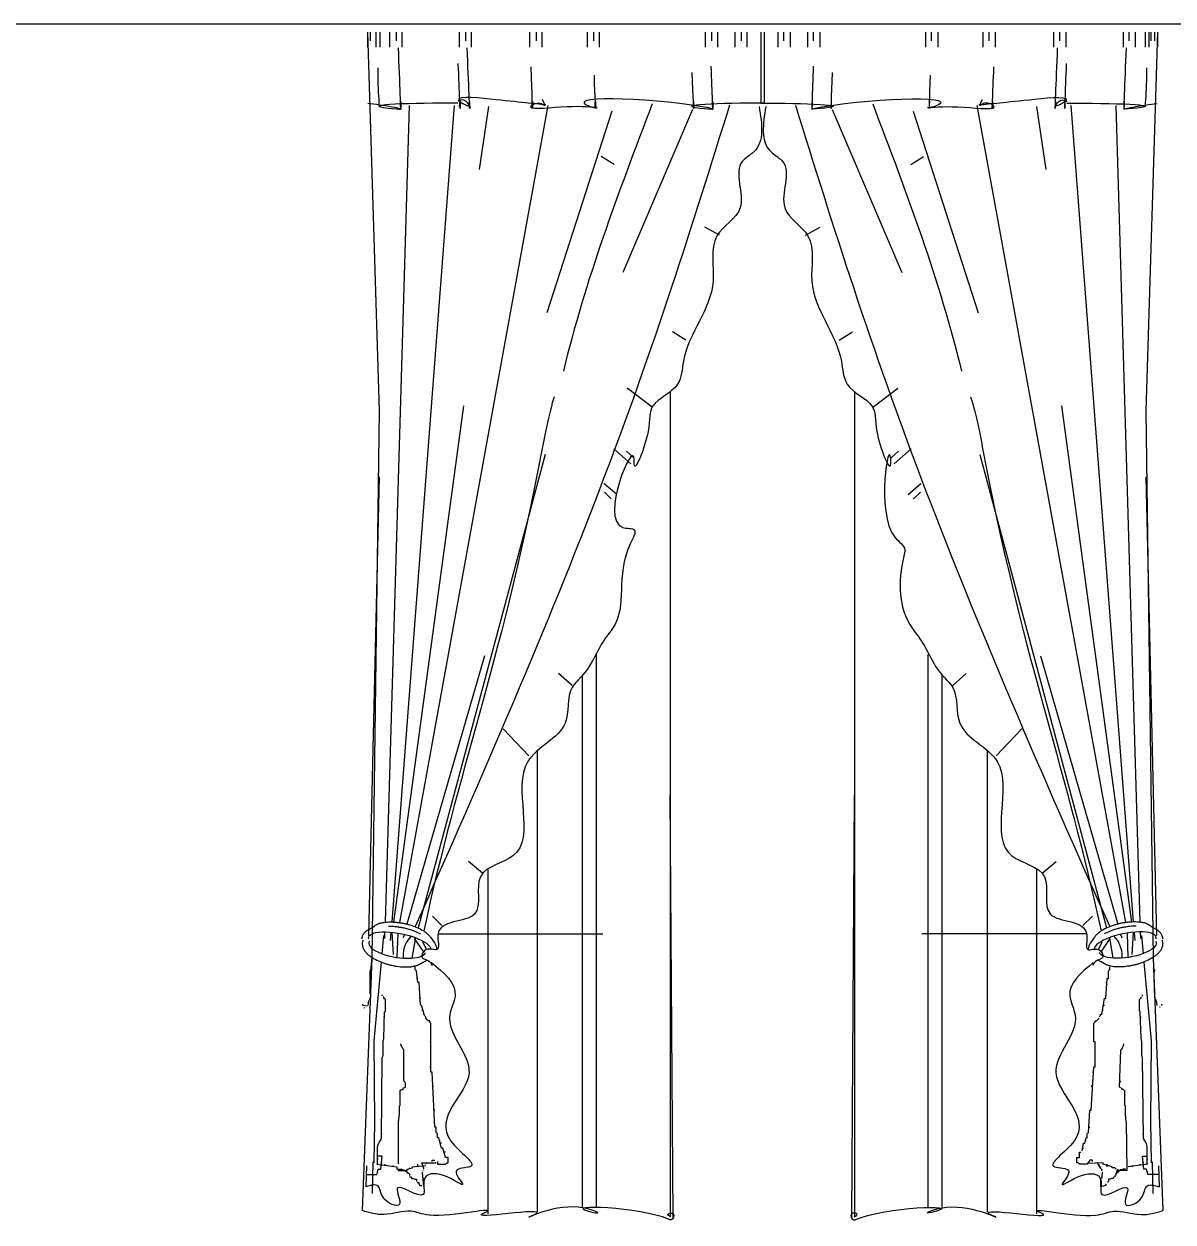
# Model space of a CAD drawing. Header units: inches. Extents: x 3.4 to 45.9, y 7.2 to 32.
# Drawn here: x 37.504 to 39.169, y 21.826 to 23.562 of the extents above; entities that cross this region are included whole.
import ezdxf

# ---------------------------------------------------------------- set-up
doc = ezdxf.new("R2010")
doc.units = ezdxf.units.IN
doc.header["$MEASUREMENT"] = 0
doc.layers.add('02', color=2, linetype='Continuous')
doc.layers.add('4', color=4, linetype='Continuous')

msp = doc.modelspace()

# ---------------------------------------------------------------- linework, layer by layer
at = {"layer": '02'}
for p, q in [((38.0016, 23.5503), (38.0016, 23.5284)), ((38.0056, 23.5503), (38.0056, 23.5379)), ((38.0139, 23.5503), (38.0139, 23.5284)), ((38.0194, 23.5503), (38.0194, 23.5284)), ((38.0337, 23.5503), (38.0337, 23.5284)), ((38.0431, 23.5503), (38.0431, 23.5379)), ((38.0514, 23.5503), (38.0514, 23.5284)), ((38.1343, 23.5503), (38.1343, 23.5284)), ((38.1437, 23.5503), (38.1437, 23.5379)), ((38.1521, 23.5503), (38.1521, 23.5284)), ((38.2367, 23.5503), (38.2367, 23.5284)), ((38.2462, 23.5503), (38.2462, 23.5379)), ((38.2545, 23.5503), (38.2545, 23.5284)), ((38.3199, 23.5503), (38.3199, 23.5284)), ((38.3294, 23.5503), (38.3294, 23.5379)), ((38.3377, 23.5503), (38.3377, 23.5284)), ((38.491, 23.5503), (38.491, 23.5284)), ((38.5005, 23.5503), (38.5005, 23.5379)), ((38.5088, 23.5503), (38.5088, 23.5284)), ((38.534, 23.5503), (38.534, 23.5284)), ((38.5435, 23.5503), (38.5435, 23.5379)), ((38.5518, 23.5503), (38.5518, 23.5284)), ((38.5719, 23.5503), (38.5719, 23.4473)), ((38.5765, 23.5503), (38.5765, 23.4473)), ((38.5966, 23.5503), (38.5966, 23.5284)), ((38.6049, 23.5503), (38.6049, 23.5379)), ((38.6144, 23.5503), (38.6144, 23.5284)), ((38.6396, 23.5503), (38.6396, 23.5284)), ((38.6479, 23.5503), (38.6479, 23.5379)), ((38.6574, 23.5503), (38.6574, 23.5284)), ((38.8106, 23.5503), (38.8106, 23.5284)), ((38.819, 23.5503), (38.819, 23.5379)), ((38.8284, 23.5503), (38.8284, 23.5284)), ((38.8938, 23.5503), (38.8938, 23.5284)), ((38.9022, 23.5503), (38.9022, 23.5379)), ((38.9116, 23.5503), (38.9116, 23.5284)), ((38.9963, 23.5503), (38.9963, 23.5284)), ((39.0046, 23.5503), (39.0046, 23.5379)), ((39.0141, 23.5503), (39.0141, 23.5284)), ((39.0969, 23.5503), (39.0969, 23.5284)), ((39.1052, 23.5503), (39.1052, 23.5379)), ((39.1147, 23.5503), (39.1147, 23.5284)), ((39.129, 23.5503), (39.129, 23.5284)), ((39.1344, 23.5503), (39.1344, 23.5284)), ((39.1373, 23.5503), (39.1373, 23.5379)), ((39.1427, 23.5503), (39.1427, 23.5379)), ((39.1468, 23.5503), (39.1468, 23.5284)), ((38.0619, 23.4439), (38.0272, 22.2603)), ((38.1272, 23.4438), (38.0368, 22.2607)), ((38.2633, 23.4438), (38.048, 22.2597)), ((38.1771, 23.4426), (38.1633, 23.3514)), ((38.885, 23.4438), (39.1003, 22.2597)), ((38.9713, 23.4426), (38.985, 23.3514)), ((39.0212, 23.4438), (39.1115, 22.2607)), ((39.0865, 23.4439), (39.1212, 22.2603)), ((38.3559, 23.4357), (38.2615, 23.1436)), ((38.4729, 23.4384), (38.3719, 23.2022)), ((38.6755, 23.4384), (38.7765, 23.2022)), ((38.7925, 23.4357), (38.8868, 23.1436)), ((38.3591, 23.3586), (38.3405, 23.3701)), ((38.7893, 23.3586), (38.8079, 23.3701)), ((38.5119, 23.256), (38.4907, 23.2675)), ((38.6365, 23.256), (38.6577, 23.2675)), ((38.463, 23.1037), (38.4436, 23.1161)), ((38.6853, 23.1037), (38.7048, 23.1161)), ((38.4143, 23.007), (38.3781, 23.0344)), ((38.4406, 23.0292), (38.4406, 21.8334)), ((38.7078, 23.0292), (38.7078, 21.8334)), ((38.734, 23.007), (38.7703, 23.0344)), ((38.1408, 23.0087), (38.0393, 22.2606)), ((39.0076, 23.0087), (39.109, 22.2606)), ((38.259, 22.9384), (38.0751, 22.252)), ((38.3834, 22.9245), (38.3586, 22.9465)), ((38.3878, 22.9333), (38.3772, 22.943)), ((38.7606, 22.9333), (38.7712, 22.943)), ((38.765, 22.9245), (38.7898, 22.9465)), ((38.8893, 22.9384), (39.0732, 22.252)), ((38.0184, 22.9059), (38.0031, 22.2409)), ((39.13, 22.9059), (39.1453, 22.2409)), ((38.363, 22.8802), (38.3444, 22.8961)), ((38.7853, 22.8802), (38.804, 22.8961)), ((38.355, 22.874), (38.3453, 22.8838)), ((38.7934, 22.874), (38.8031, 22.8838)), ((38.1712, 22.6465), (38.0588, 22.2576)), ((38.3338, 21.8468), (38.3338, 22.6484)), ((38.8146, 21.8468), (38.8146, 22.6484)), ((38.9771, 22.6465), (39.0896, 22.2576)), ((38.2982, 22.6033), (38.2787, 22.621)), ((38.3135, 21.8473), (38.3135, 22.6184)), ((38.8348, 21.8473), (38.8348, 22.6184)), ((38.8501, 22.6033), (38.8696, 22.621)), ((38.2353, 22.5015), (38.1981, 22.5405)), ((38.913, 22.5015), (38.9502, 22.5405)), ((38.2481, 21.8403), (38.2481, 22.5098)), ((38.9003, 21.8403), (38.9003, 22.5098)), ((38.4448, 21.8329), (38.4406, 22.4442)), ((38.7036, 21.8329), (38.7078, 22.4442)), ((38.1686, 22.3313), (38.1481, 22.3485)), ((38.9798, 22.3313), (39.0002, 22.3485)), ((38.1764, 21.8376), (38.1764, 22.3371)), ((38.9719, 21.8376), (38.9719, 22.3371)), ((38.1095, 22.2554), (38.0958, 22.269)), ((39.0389, 22.2554), (39.0525, 22.269)), ((38.0265, 22.2466), (38.0261, 22.2365)), ((38.0355, 22.2454), (38.0343, 22.2338)), ((38.037, 22.2453), (38.0387, 22.2134)), ((38.0455, 22.2446), (38.0444, 22.2092)), ((38.1041, 22.2436), (38.3429, 22.2436)), ((39.0443, 22.2436), (38.8055, 22.2436)), ((39.1029, 22.2446), (39.104, 22.2092)), ((39.1114, 22.2453), (39.1097, 22.2134)), ((39.1129, 22.2454), (39.114, 22.2338)), ((39.1219, 22.2466), (39.1222, 22.2365)), ((38.0248, 22.241), (38.0224, 22.2147)), ((38.0551, 22.2428), (38.0532, 22.2376)), ((38.0711, 22.2375), (38.0661, 22.2083)), ((38.0826, 22.2177), (38.0699, 22.2367)), ((38.0872, 22.2208), (38.0817, 22.2318)), ((39.0612, 22.2208), (39.0667, 22.2318)), ((39.0658, 22.2177), (39.0785, 22.2367)), ((39.0773, 22.2375), (39.0822, 22.2083)), ((39.0932, 22.2428), (39.0951, 22.2376)), ((39.1235, 22.241), (39.126, 22.2147)), ((38.0078, 22.2089), (38.0059, 22.1897)), ((39.1406, 22.2089), (39.1424, 22.1505)), ((38.0068, 22.1925), (38.0059, 22.1906)), ((38.0078, 22.1943), (38.0068, 22.1934)), ((38.0213, 22.2026), (38.0106, 22.0882)), ((38.0708, 22.1919), (38.0708, 22.1957)), ((38.0727, 22.19), (38.0708, 22.1919)), ((39.0757, 22.19), (39.0776, 22.1919)), ((39.0776, 22.1919), (39.0776, 22.1957)), ((39.1271, 22.2026), (39.1378, 22.0882)), ((39.1406, 22.1943), (39.1415, 22.1934)), ((39.1415, 22.1925), (39.1424, 22.1906)), ((38.0059, 22.1897), (38.005, 22.1897)), ((38.005, 22.1897), (38.005, 22.1569)), ((38.0746, 22.1729), (38.0727, 22.19)), ((38.0746, 22.1786), (38.0727, 22.1786)), ((39.0719, 22.15), (39.0738, 22.1786)), ((39.0738, 22.1786), (39.0757, 22.1786)), ((39.0757, 22.1786), (39.0757, 22.19)), ((39.1424, 22.1897), (39.1433, 22.1897)), ((38.005, 22.1569), (38.0059, 22.156)), ((38.0765, 22.1729), (38.0746, 22.1729)), ((38.0784, 22.1404), (38.0765, 22.1729)), ((39.0719, 22.1729), (39.0738, 22.1729)), ((39.1433, 22.1569), (39.1424, 22.156)), ((37.995, 22.1395), (37.995, 22.1414)), ((38.0014, 22.1386), (37.995, 22.1395)), ((38.0032, 22.1468), (38.0023, 22.1395)), ((38.0032, 22.1432), (38.0023, 22.1432)), ((38.005, 22.1487), (38.0042, 22.1487)), ((38.0059, 22.1505), (38.005, 22.1496)), ((38.0059, 22.156), (38.0059, 22.1505)), ((38.023, 22.1538), (38.023, 22.155)), ((38.0253, 22.1516), (38.0242, 22.1516)), ((38.0253, 22.1505), (38.0253, 22.1516)), ((38.0264, 22.1493), (38.0253, 22.1505)), ((38.0276, 22.1482), (38.0264, 22.1493)), ((38.0276, 22.1313), (38.0276, 22.1482)), ((38.0784, 22.15), (38.0765, 22.15)), ((38.0803, 22.1386), (38.0784, 22.1404)), ((39.0661, 22.1271), (39.07, 22.15)), ((39.0681, 22.1386), (39.07, 22.1404)), ((39.07, 22.15), (39.0719, 22.15)), ((39.1208, 22.1482), (39.1219, 22.1493)), ((39.1208, 22.1313), (39.1208, 22.1482)), ((39.1219, 22.1493), (39.123, 22.1505)), ((39.123, 22.1505), (39.123, 22.1516)), ((39.1242, 22.1538), (39.1253, 22.1538)), ((39.1253, 22.1538), (39.1253, 22.155)), ((39.1424, 22.1505), (39.1433, 22.1496)), ((39.1442, 22.1487), (39.1442, 22.1468)), ((39.1442, 22.1468), (39.1452, 22.1468)), ((39.1452, 22.1468), (39.1461, 22.1395)), ((39.1452, 22.1432), (39.1461, 22.1432)), ((39.1534, 22.1395), (39.1534, 22.1414)), ((37.9968, 22.1368), (37.9968, 22.1359)), ((38.0253, 22.092), (38.0264, 22.1302)), ((38.0253, 22.1224), (38.0264, 22.1235)), ((38.0264, 22.1302), (38.0276, 22.1313)), ((38.0842, 22.1252), (38.0803, 22.1386)), ((38.0822, 22.1328), (38.0803, 22.1328)), ((38.0842, 22.1271), (38.0822, 22.1271)), ((38.086, 22.1233), (38.0842, 22.1252)), ((38.086, 22.1214), (38.086, 22.1233)), ((39.0624, 22.1233), (39.0642, 22.1252)), ((39.0642, 22.1252), (39.0642, 22.1271)), ((39.0642, 22.1271), (39.0661, 22.1271)), ((39.0661, 22.1328), (39.0681, 22.1328)), ((39.1219, 22.1302), (39.1208, 22.1313)), ((39.123, 22.092), (39.1219, 22.1302)), ((39.123, 22.1224), (39.1219, 22.1235)), ((39.1497, 22.1377), (39.1506, 22.1377)), ((38.0879, 22.1195), (38.086, 22.1214)), ((38.0898, 22.1176), (38.0879, 22.1195)), ((38.0918, 22.1176), (38.0898, 22.1176)), ((38.0918, 22.1157), (38.0918, 22.1176)), ((38.0937, 22.1138), (38.0918, 22.1157)), ((38.0937, 22.0432), (38.0937, 22.1138)), ((39.0547, 22.1138), (39.0566, 22.1157)), ((39.0547, 22.0871), (39.0547, 22.1138)), ((39.0566, 22.1157), (39.0566, 22.1176)), ((39.0566, 22.1176), (39.0585, 22.1176)), ((39.0585, 22.1176), (39.0604, 22.1195)), ((39.0604, 22.1195), (39.0624, 22.1214)), ((38.0106, 22.0882), (38.0118, 21.971)), ((38.0242, 22.0876), (38.0253, 22.092)), ((38.0242, 22.0674), (38.0242, 22.0876)), ((38.0918, 22.0871), (38.0937, 22.0871)), ((39.0566, 22.0871), (39.0547, 22.0871)), ((39.0566, 22.0509), (39.0566, 22.0871)), ((39.1242, 22.0876), (39.123, 22.092)), ((39.1242, 22.0674), (39.1242, 22.0876)), ((39.1378, 22.0882), (39.1366, 21.971)), ((38.05, 22.0831), (38.05, 22.0842)), ((38.0511, 22.0808), (38.05, 22.0831)), ((38.0523, 22.0786), (38.0511, 22.0808)), ((38.0534, 22.0764), (38.0523, 22.0786)), ((38.0545, 22.0752), (38.0534, 22.0764)), ((38.0545, 22.0303), (38.0545, 22.0752)), ((39.0916, 22.0213), (39.0938, 22.0752)), ((39.0938, 22.0752), (39.095, 22.0764)), ((39.095, 22.0764), (39.0961, 22.0786)), ((39.0961, 22.0786), (39.0972, 22.0808)), ((39.0972, 22.0808), (39.0983, 22.0831)), ((39.0983, 22.0831), (39.0983, 22.0842)), ((38.0219, 21.9473), (38.023, 22.064)), ((38.023, 22.064), (38.0242, 22.0674)), ((39.1253, 22.064), (39.1242, 22.0674)), ((39.1264, 21.9473), (39.1253, 22.064)), ((38.0937, 22.0509), (38.0918, 22.0509)), ((38.0955, 22.0432), (38.0937, 22.0432)), ((38.0994, 21.9631), (38.0955, 22.0432)), ((39.0509, 21.988), (39.0547, 22.0509)), ((39.0528, 22.0432), (39.0547, 22.0432)), ((39.0547, 22.0509), (39.0566, 22.0509)), ((38.05, 22.0168), (38.0511, 22.018)), ((38.0511, 22.018), (38.0534, 22.018)), ((38.0534, 22.018), (38.0534, 22.0202)), ((38.0557, 22.0292), (38.0545, 22.0303)), ((38.0545, 22.0202), (38.0568, 22.0213)), ((38.0568, 22.027), (38.0557, 22.0292)), ((38.0568, 22.0213), (38.0568, 22.027)), ((38.0975, 22.0223), (38.0955, 22.0242)), ((39.0509, 22.0223), (39.0528, 22.0242)), ((39.0916, 22.027), (39.0927, 22.0292)), ((39.0938, 22.0202), (39.0916, 22.0213)), ((39.0927, 22.0292), (39.0938, 22.0303)), ((39.095, 22.018), (39.095, 22.0202)), ((39.0972, 22.018), (39.095, 22.018)), ((39.0983, 22.0168), (39.0972, 22.018)), ((38.0489, 21.9955), (38.0489, 22.0168)), ((38.0489, 22.0168), (38.05, 22.0168)), ((39.0995, 21.9955), (39.0995, 22.0168)), ((38.0478, 21.9933), (38.0489, 21.9955)), ((38.0478, 21.9821), (38.0478, 21.9933)), ((38.0994, 21.988), (38.0975, 21.988)), ((39.0471, 21.9555), (39.049, 21.988)), ((39.049, 21.988), (39.0509, 21.988)), ((39.1006, 21.9933), (39.0995, 21.9955)), ((39.1006, 21.9821), (39.1006, 21.9933)), ((38.0118, 21.971), (38.0106, 21.9117)), ((38.0466, 21.9708), (38.0478, 21.9821)), ((38.0466, 21.9102), (38.0466, 21.9708)), ((39.1017, 21.9708), (39.1006, 21.9821)), ((39.1017, 21.9708), (39.1024, 21.9003)), ((39.1366, 21.971), (39.1378, 21.9117)), ((38.0219, 21.9528), (38.023, 21.954)), ((38.1013, 21.9631), (38.0994, 21.9631)), ((38.1013, 21.9555), (38.1013, 21.9631)), ((38.1032, 21.9537), (38.1013, 21.9555)), ((38.1032, 21.9479), (38.1032, 21.9537)), ((39.0451, 21.9537), (39.0471, 21.9555)), ((39.0451, 21.9479), (39.0451, 21.9537)), ((39.0471, 21.9631), (39.049, 21.9631)), ((39.1264, 21.9528), (39.1253, 21.954)), ((38.0163, 21.9349), (38.0175, 21.9394)), ((38.0163, 21.9102), (38.0163, 21.9349)), ((38.0175, 21.9394), (38.0186, 21.9406)), ((38.0186, 21.9406), (38.0197, 21.9439)), ((38.0197, 21.9439), (38.0208, 21.9439)), ((38.0208, 21.945), (38.0219, 21.9473)), ((38.0208, 21.9439), (38.0208, 21.945)), ((38.1051, 21.9479), (38.1032, 21.9479)), ((38.1089, 21.9327), (38.1051, 21.9479)), ((38.107, 21.9441), (38.1051, 21.9441)), ((38.1089, 21.9403), (38.107, 21.9403)), ((38.1108, 21.9327), (38.1089, 21.9327)), ((38.1147, 21.9193), (38.1108, 21.9327)), ((39.0375, 21.9288), (39.0394, 21.9403)), ((39.0375, 21.9327), (39.0394, 21.9327)), ((39.0394, 21.9403), (39.0414, 21.9403)), ((39.0414, 21.9403), (39.0433, 21.9479)), ((39.0414, 21.9441), (39.0433, 21.9441)), ((39.0433, 21.9479), (39.0451, 21.9479)), ((39.1276, 21.945), (39.1264, 21.9473)), ((39.1276, 21.9439), (39.1276, 21.945)), ((39.1287, 21.9439), (39.1276, 21.9439)), ((39.1298, 21.9406), (39.1287, 21.9439)), ((39.1309, 21.9394), (39.1298, 21.9406)), ((39.1321, 21.9349), (39.1309, 21.9394)), ((39.1321, 21.9102), (39.1321, 21.9349)), ((38.0173, 21.9174), (38.0154, 21.9174)), ((38.0231, 21.9212), (38.0173, 21.9212)), ((38.0212, 21.9022), (38.0231, 21.9212)), ((38.0955, 21.9136), (38.0955, 21.9155)), ((38.0955, 21.9155), (38.0994, 21.9155)), ((38.1032, 21.9136), (38.1032, 21.9098)), ((38.1147, 21.927), (38.1128, 21.927)), ((38.1185, 21.9193), (38.1147, 21.9193)), ((38.1185, 21.9117), (38.1185, 21.9193)), ((39.0299, 21.9117), (39.0299, 21.9193)), ((39.0299, 21.9193), (39.0337, 21.9193)), ((39.0337, 21.9193), (39.0337, 21.927)), ((39.0337, 21.927), (39.0356, 21.927)), ((39.049, 21.9155), (39.0451, 21.9098)), ((39.0528, 21.9155), (39.049, 21.9155)), ((39.0528, 21.9136), (39.0528, 21.9155)), ((39.1272, 21.9022), (39.1253, 21.9212)), ((39.1253, 21.9212), (39.131, 21.9212)), ((39.131, 21.9174), (39.133, 21.9174)), ((38.0001, 21.907), (37.9992, 21.8767)), ((38.0093, 21.9128), (38.0083, 21.8672)), ((38.0154, 21.9098), (38.0441, 21.906)), ((38.0154, 21.8945), (38.0173, 21.9022)), ((38.0154, 21.8984), (38.0173, 21.8984)), ((38.0173, 21.9022), (38.0212, 21.9022)), ((38.0212, 21.9117), (38.0231, 21.9117)), ((38.0269, 21.9098), (38.0269, 21.9079)), ((38.0383, 21.9079), (38.0383, 21.906)), ((38.0441, 21.906), (38.0441, 21.9022)), ((38.0441, 21.9022), (38.0511, 21.9023)), ((38.0459, 21.9022), (38.0459, 21.9003)), ((38.0459, 21.9003), (38.0593, 21.9003)), ((38.0511, 21.9023), (38.0534, 21.9013)), ((38.0545, 21.9013), (38.0568, 21.9001)), ((38.0568, 21.9001), (38.059, 21.8979)), ((38.059, 21.8979), (38.0602, 21.8967)), ((38.0593, 21.9022), (38.0669, 21.9041)), ((38.0593, 21.9003), (38.0593, 21.9022)), ((38.0602, 21.8967), (38.0612, 21.8967)), ((38.0612, 21.9022), (38.0632, 21.9041)), ((38.0612, 21.8967), (38.0624, 21.8956)), ((38.0669, 21.906), (38.0852, 21.9078)), ((38.0669, 21.9041), (38.0669, 21.906)), ((38.0746, 21.906), (38.0746, 21.9098)), ((38.0803, 21.9117), (38.1008, 21.9117)), ((38.0834, 21.9033), (38.0803, 21.9117)), ((38.0813, 21.8977), (38.0818, 21.8983)), ((38.0834, 21.8766), (38.0813, 21.8977)), ((38.0818, 21.9), (38.0824, 21.9006)), ((38.0824, 21.9022), (38.0829, 21.9028)), ((38.0829, 21.9028), (38.0834, 21.9033)), ((38.0852, 21.9084), (38.0857, 21.9089)), ((38.0879, 21.91), (38.0879, 21.9106)), ((38.1008, 21.9117), (38.1014, 21.9111)), ((38.1032, 21.9098), (38.1147, 21.9098)), ((38.1147, 21.9098), (38.1165, 21.9117)), ((38.1165, 21.9117), (38.1185, 21.9117)), ((39.0318, 21.9117), (39.0299, 21.9117)), ((39.0337, 21.9098), (39.0318, 21.9117)), ((39.0451, 21.9098), (39.0337, 21.9098)), ((39.0681, 21.9117), (39.0448, 21.9106)), ((39.0448, 21.9106), (39.0448, 21.91)), ((39.0476, 21.9117), (39.047, 21.9111)), ((39.0599, 21.9106), (39.0599, 21.9111)), ((39.0649, 21.9033), (39.0604, 21.9106)), ((39.0632, 21.9084), (39.0627, 21.9089)), ((39.0649, 21.9055), (39.0643, 21.9055)), ((39.0654, 21.9028), (39.0649, 21.9033)), ((39.066, 21.9006), (39.066, 21.9022)), ((39.0666, 21.9), (39.066, 21.9006)), ((39.066, 21.8894), (39.0671, 21.8977)), ((39.0671, 21.8977), (39.0666, 21.8983)), ((39.0681, 21.9098), (39.0681, 21.9117)), ((39.0814, 21.906), (39.0681, 21.9098)), ((39.0738, 21.906), (39.0738, 21.9098)), ((39.0814, 21.9041), (39.0814, 21.906)), ((39.0852, 21.9041), (39.0814, 21.9041)), ((39.0871, 21.9022), (39.0852, 21.9041)), ((39.089, 21.9022), (39.086, 21.8934)), ((39.0871, 21.8967), (39.086, 21.8956)), ((39.0894, 21.8979), (39.0882, 21.8967)), ((39.1024, 21.9003), (39.089, 21.9003)), ((39.0916, 21.9001), (39.0894, 21.8979)), ((39.0938, 21.9013), (39.0916, 21.9001)), ((39.095, 21.9013), (39.0938, 21.9013)), ((39.0972, 21.9023), (39.095, 21.9013)), ((39.1006, 21.9023), (39.0972, 21.9023)), ((39.133, 21.9098), (39.1043, 21.906)), ((39.11, 21.9079), (39.11, 21.906)), ((39.1215, 21.9098), (39.1215, 21.9079)), ((39.1272, 21.9117), (39.1253, 21.9117)), ((39.131, 21.9022), (39.1272, 21.9022)), ((39.133, 21.8945), (39.131, 21.9022)), ((39.133, 21.8984), (39.131, 21.8984)), ((39.139, 21.9128), (39.1401, 21.8672)), ((39.1483, 21.907), (39.1492, 21.8767)), ((38.0002, 21.8945), (38.0154, 21.8945)), ((38.0624, 21.8956), (38.0624, 21.8934)), ((38.0624, 21.8911), (38.0646, 21.8911)), ((38.0646, 21.8911), (38.0658, 21.8889)), ((38.0658, 21.8889), (38.068, 21.8889)), ((38.068, 21.8889), (38.0703, 21.8878)), ((38.0703, 21.8878), (38.0725, 21.8878)), ((38.0725, 21.8878), (38.0725, 21.8844)), ((38.0736, 21.8833), (38.0759, 21.8833)), ((38.0759, 21.8833), (38.0759, 21.881)), ((38.0759, 21.881), (38.077, 21.8799)), ((38.077, 21.8799), (38.077, 21.8788)), ((38.077, 21.8788), (38.0804, 21.8788)), ((38.0824, 21.8905), (38.0813, 21.8905)), ((38.0834, 21.8883), (38.0829, 21.8883)), ((39.0649, 21.8766), (39.0649, 21.8883)), ((39.0649, 21.8883), (39.0654, 21.8883)), ((39.0714, 21.8788), (39.0649, 21.8766)), ((39.066, 21.8905), (39.0671, 21.8905)), ((39.068, 21.8788), (39.068, 21.8776)), ((39.0725, 21.881), (39.0714, 21.8799)), ((39.0714, 21.8799), (39.0714, 21.8788)), ((39.0748, 21.8844), (39.0748, 21.8833)), ((39.0759, 21.8844), (39.0748, 21.8844)), ((39.0781, 21.8878), (39.0759, 21.8878)), ((39.0759, 21.8878), (39.0759, 21.8844)), ((39.0803, 21.8889), (39.0781, 21.8878)), ((39.0826, 21.8889), (39.0803, 21.8889)), ((39.0837, 21.8911), (39.0826, 21.8889)), ((39.086, 21.8934), (39.0849, 21.8934)), ((39.0849, 21.8934), (39.0849, 21.8911)), ((39.1482, 21.8945), (39.133, 21.8945))]:
    msp.add_line(p, q, dxfattribs=at)
for points in [[(38.0016, 23.5503), (38.0184, 23.0017), (38.0078, 22.2089), (37.9937, 21.8423)], [(39.1468, 23.5503), (39.13, 23.0017), (39.1406, 22.2089), (39.1546, 21.8423)]]:
    msp.add_lwpolyline(points, dxfattribs=at)
at = {"layer": '02', "extrusion": (0, 0, -1)}
for centre, major_axis, ratio, start_param, end_param in [((38.0483, 22.2295), (-0.0449, 0.0092), 0.315027, -0.18035, 3.091746), ((39.1037, 22.2238), (0.0412, 0.0067), 0.346346, -0.183076, 3.08902)]:
    msp.add_ellipse(centre, major_axis=major_axis, ratio=ratio, start_param=start_param, end_param=end_param, dxfattribs=at)
at = {"layer": '02'}
for centre, major_axis, ratio, start_param, end_param in [((39.1001, 22.2295), (0.0449, 0.0092), 0.315027, -0.18035, 3.091746), ((38.0447, 22.2238), (-0.0412, 0.0067), 0.346346, -0.183076, 3.08902)]:
    msp.add_ellipse(centre, major_axis=major_axis, ratio=ratio, start_param=start_param, end_param=end_param, dxfattribs=at)
for points, knots in [([(38.0494, 23.4424), (38.0496, 23.457), (38.0509, 23.4122), (38.0486, 23.4772), (38.0465, 23.5275)], [0, 0, 0, 0, 17.169849, 76.192512, 76.192512, 76.192512, 76.192512]), ([(38.1491, 23.4424), (38.1494, 23.457), (38.1506, 23.4122), (38.1483, 23.4772), (38.1462, 23.5275)], [0, 0, 0, 0, 17.169849, 76.192512, 76.192512, 76.192512, 76.192512]), ([(38.9993, 23.4424), (38.999, 23.457), (38.9978, 23.4122), (39.0001, 23.4772), (39.0021, 23.5275)], [0, 0, 0, 0, 17.169849, 76.192512, 76.192512, 76.192512, 76.192512]), ([(39.099, 23.4424), (39.0987, 23.457), (39.0975, 23.4122), (39.0998, 23.4772), (39.1018, 23.5275)], [0, 0, 0, 0, 17.169849, 76.192512, 76.192512, 76.192512, 76.192512]), ([(38.019, 23.4422), (38.0181, 23.4564), (38.017, 23.4753), (38.0169, 23.4942), (38.017, 23.4988)], [0, 0, 0, 0, 66.724923, 88.579438, 88.579438, 88.579438, 88.579438]), ([(38.1352, 23.4424), (38.1355, 23.457), (38.1365, 23.4174), (38.1349, 23.4634), (38.1333, 23.5048)], [0, 0, 0, 0, 17.169849, 67.224618, 67.224618, 67.224618, 67.224618]), ([(38.2404, 23.4424), (38.2407, 23.457), (38.2417, 23.4186), (38.2402, 23.4608), (38.2387, 23.5)], [0, 0, 0, 0, 17.169849, 65.301203, 65.301203, 65.301203, 65.301203]), ([(38.5017, 23.4424), (38.502, 23.457), (38.503, 23.4183), (38.5015, 23.4614), (38.4999, 23.5012)], [0, 0, 0, 0, 17.169849, 65.760523, 65.760523, 65.760523, 65.760523]), ([(38.6466, 23.4424), (38.6464, 23.457), (38.6453, 23.4183), (38.6469, 23.4614), (38.6484, 23.5012)], [0, 0, 0, 0, 17.169849, 65.760523, 65.760523, 65.760523, 65.760523]), ([(38.908, 23.4424), (38.9077, 23.457), (38.9066, 23.4186), (38.9082, 23.4608), (38.9097, 23.5)], [0, 0, 0, 0, 17.169849, 65.301203, 65.301203, 65.301203, 65.301203]), ([(39.0132, 23.4424), (39.0129, 23.457), (39.0118, 23.4174), (39.0135, 23.4634), (39.0151, 23.5048)], [0, 0, 0, 0, 17.169849, 67.224618, 67.224618, 67.224618, 67.224618]), ([(39.1294, 23.4422), (39.1302, 23.4564), (39.1314, 23.4753), (39.1314, 23.4942), (39.1314, 23.4988)], [0, 0, 0, 0, 66.724923, 88.579438, 88.579438, 88.579438, 88.579438]), ([(38.3317, 23.4424), (38.332, 23.457), (38.333, 23.4215), (38.3318, 23.4548), (38.3305, 23.4881)], [0, 0, 0, 0, 17.169849, 60.305738, 60.305738, 60.305738, 60.305738]), ([(38.4739, 23.4424), (38.4742, 23.457), (38.4752, 23.4206), (38.4739, 23.4566), (38.4725, 23.4917)], [0, 0, 0, 0, 17.169849, 61.846647, 61.846647, 61.846647, 61.846647]), ([(38.6744, 23.4424), (38.6741, 23.457), (38.6732, 23.4206), (38.6745, 23.4566), (38.6758, 23.4917)], [0, 0, 0, 0, 17.169849, 61.846647, 61.846647, 61.846647, 61.846647]), ([(38.8166, 23.4424), (38.8164, 23.457), (38.8154, 23.4215), (38.8166, 23.4548), (38.8179, 23.4881)], [0, 0, 0, 0, 17.169849, 60.305738, 60.305738, 60.305738, 60.305738]), ([(38.5765, 23.4475), (38.5142, 23.4474), (38.4293, 23.4446), (38.5118, 23.4376), (38.4177, 23.4556), (38.2734, 23.4589), (38.3304, 23.4407), (38.3333, 23.4408), (38.3344, 23.4409)], [2508.624762, 2508.624762, 2508.624762, 2508.624762, 4556.979908, 4924.252354, 5233.948738, 8380.048738, 8484.242068, 8547.442068, 8547.442068, 8547.442068, 8547.442068]), ([(38.5719, 23.4475), (38.6342, 23.4474), (38.7191, 23.4446), (38.6366, 23.4376), (38.7307, 23.4556), (38.875, 23.4589), (38.8179, 23.4407), (38.8151, 23.4408), (38.814, 23.4409)], [2508.624762, 2508.624762, 2508.624762, 2508.624762, 4556.979908, 4924.252354, 5233.948738, 8380.048738, 8484.242068, 8547.442068, 8547.442068, 8547.442068, 8547.442068]), ([(38.1327, 23.4475), (38.0688, 23.4476), (37.9741, 23.4449), (38.0594, 23.4376), (38.033, 23.4427), (38.0132, 23.4455), (38.0019, 23.4468)], [2413.847338, 2413.847338, 2413.847338, 2413.847338, 4556.979908, 4924.252354, 5233.948738, 5631.865266, 5631.865266, 5631.865266, 5631.865266]), ([(38.5265, 23.4445), (38.4722, 23.2705), (38.3678, 22.9355), (38.1682, 22.4713), (38.0706, 22.254)], [0, 0, 0, 0, 848.391873, 1633.185945, 1633.185945, 1633.185945, 1633.185945]), ([(38.6219, 23.4445), (38.6761, 23.2705), (38.7806, 22.9355), (38.9802, 22.4713), (39.0778, 22.254)], [0, 0, 0, 0, 848.391873, 1633.185945, 1633.185945, 1633.185945, 1633.185945]), ([(39.0156, 23.4475), (39.0796, 23.4476), (39.1743, 23.4449), (39.089, 23.4376), (39.1154, 23.4427), (39.1351, 23.4455), (39.1465, 23.4468)], [2413.847338, 2413.847338, 2413.847338, 2413.847338, 4556.979908, 4924.252354, 5233.948738, 5631.865266, 5631.865266, 5631.865266, 5631.865266]), ([(38.2723, 23.0217), (38.265, 23.001), (38.2017, 22.653), (38.1329, 22.4798), (38.0833, 22.2476)], [745.741126, 745.741126, 745.741126, 745.741126, 848.391873, 1598.664483, 1598.664483, 1598.664483, 1598.664483]), ([(38.876, 23.0217), (38.8834, 23.001), (38.9467, 22.653), (39.0155, 22.4798), (39.0651, 22.2476)], [745.741126, 745.741126, 745.741126, 745.741126, 848.391873, 1598.664483, 1598.664483, 1598.664483, 1598.664483]), ([(37.9937, 22.2363), (37.9937, 22.2363), (37.9937, 22.2363), (37.9937, 22.2364), (37.9937, 22.2364), (37.9937, 22.2364), (37.9937, 22.2364), (37.9937, 22.2365), (37.9937, 22.2365), (37.9937, 22.2366), (37.9937, 22.2366), (37.9937, 22.2366), (37.9937, 22.2366), (37.9937, 22.2366), (37.9937, 22.2367), (37.9937, 22.2367), (37.9937, 22.2367), (37.9937, 22.2367), (37.9937, 22.2368), (37.9937, 22.2368), (37.9937, 22.2369), (37.9938, 22.237), (37.9938, 22.2371), (37.9938, 22.2371), (37.9938, 22.2372), (37.9938, 22.2372), (37.9938, 22.2372), (37.9938, 22.2373), (37.9938, 22.2373), (37.9938, 22.2374), (37.9938, 22.2374), (37.9938, 22.2375), (37.9938, 22.2375), (37.9938, 22.2376), (37.9939, 22.2377), (37.9939, 22.2378), (37.9939, 22.2378), (37.9939, 22.2378), (37.9939, 22.2378), (37.9939, 22.2379), (37.9939, 22.2379), (37.9939, 22.2379), (37.9939, 22.2379), (37.9939, 22.2379), (37.9939, 22.238), (37.9939, 22.238), (37.9939, 22.238), (37.9939, 22.2381), (37.9939, 22.2381), (37.9939, 22.2381), (37.9939, 22.2382), (37.9939, 22.2382), (37.9941, 22.2389), (37.9943, 22.2396), (37.9948, 22.2411), (37.9951, 22.2418), (37.9962, 22.2438), (37.9972, 22.245), (37.9992, 22.2471), (38.0004, 22.2481), (38.0022, 22.2492), (38.0028, 22.2496), (38.0041, 22.2503), (38.0047, 22.2506), (38.0061, 22.2512), (38.0068, 22.2514), (38.0172, 22.2583), (38.018, 22.2585), (38.0201, 22.2592), (38.0217, 22.2595), (38.0264, 22.2603), (38.0298, 22.2606), (38.0367, 22.2607), (38.0402, 22.2606), (38.0453, 22.2601), (38.0471, 22.2599), (38.0504, 22.2594), (38.052, 22.2591), (38.0553, 22.2584), (38.0569, 22.2581), (38.0602, 22.2573), (38.0619, 22.2568), (38.0668, 22.2554), (38.0701, 22.2542), (38.0765, 22.2515), (38.0795, 22.2499), (38.0836, 22.2474), (38.0849, 22.2465), (38.0867, 22.2451), (38.0873, 22.2447), (38.0884, 22.2437), (38.0889, 22.2432), (38.09, 22.2421), (38.0904, 22.2416), (38.0914, 22.2405), (38.0918, 22.2399), (38.0993, 22.2298), (38.1, 22.2285), (38.1011, 22.2258), (38.1015, 22.2243), (38.1018, 22.2221), (38.1018, 22.2214), (38.1018, 22.2207)], [3.114837, 3.114837, 3.114837, 3.114837, 3.148133, 3.148133, 3.181428, 3.181428, 3.248019, 3.248019, 3.314609, 3.314609, 3.347905, 3.347905, 3.3812, 3.3812, 3.414495, 3.414495, 3.447791, 3.447791, 3.514381, 3.514381, 3.647562, 3.647562, 3.780744, 3.780744, 3.847334, 3.847334, 3.913925, 3.913925, 3.980516, 3.980516, 4.047106, 4.047106, 4.180287, 4.180287, 4.313469, 4.313469, 4.380059, 4.380059, 4.413355, 4.413355, 4.44665, 4.44665, 4.479945, 4.479945, 4.513241, 4.513241, 4.579831, 4.579831, 4.646422, 4.646422, 4.676619, 4.676619, 4.676619, 4.709915, 4.709915, 4.74321, 4.74321, 4.8098, 4.8098, 4.876391, 4.876391, 4.909686, 4.909686, 4.942982, 4.942982, 4.976277, 4.976277, 5.009572, 5.009572, 5.076163, 5.076163, 5.209344, 5.209344, 5.342525, 5.342525, 5.409116, 5.409116, 5.475707, 5.475707, 5.542297, 5.542297, 5.608888, 5.608888, 5.742069, 5.742069, 5.87525, 5.87525, 5.941841, 5.941841, 5.975136, 5.975136, 6.008432, 6.008432, 6.041727, 6.041727, 6.075022, 6.075022, 6.141613, 6.141613, 6.208204, 6.208204, 6.238401, 6.238401, 6.238401, 6.238401]), ([(39.1547, 22.2363), (39.1547, 22.2363), (39.1547, 22.2363), (39.1547, 22.2364), (39.1547, 22.2364), (39.1547, 22.2364), (39.1547, 22.2364), (39.1547, 22.2365), (39.1547, 22.2365), (39.1547, 22.2366), (39.1547, 22.2366), (39.1547, 22.2366), (39.1547, 22.2366), (39.1546, 22.2366), (39.1546, 22.2367), (39.1546, 22.2367), (39.1546, 22.2367), (39.1546, 22.2367), (39.1546, 22.2368), (39.1546, 22.2368), (39.1546, 22.2369), (39.1546, 22.237), (39.1546, 22.2371), (39.1546, 22.2371), (39.1546, 22.2372), (39.1546, 22.2372), (39.1546, 22.2372), (39.1546, 22.2373), (39.1546, 22.2373), (39.1546, 22.2374), (39.1546, 22.2374), (39.1546, 22.2375), (39.1545, 22.2375), (39.1545, 22.2376), (39.1545, 22.2377), (39.1545, 22.2378), (39.1545, 22.2378), (39.1545, 22.2378), (39.1545, 22.2378), (39.1545, 22.2379), (39.1545, 22.2379), (39.1545, 22.2379), (39.1545, 22.2379), (39.1545, 22.2379), (39.1545, 22.238), (39.1545, 22.238), (39.1545, 22.238), (39.1545, 22.2381), (39.1544, 22.2381), (39.1544, 22.2381), (39.1544, 22.2382), (39.1544, 22.2382), (39.1543, 22.2389), (39.1541, 22.2396), (39.1536, 22.2411), (39.1532, 22.2418), (39.1521, 22.2438), (39.1512, 22.245), (39.1491, 22.2471), (39.148, 22.2481), (39.1462, 22.2492), (39.1455, 22.2496), (39.1443, 22.2503), (39.1436, 22.2506), (39.1422, 22.2512), (39.1416, 22.2514), (39.1311, 22.2583), (39.1304, 22.2585), (39.1282, 22.2592), (39.1267, 22.2595), (39.122, 22.2603), (39.1186, 22.2606), (39.1117, 22.2607), (39.1081, 22.2606), (39.103, 22.2601), (39.1013, 22.2599), (39.098, 22.2594), (39.0964, 22.2591), (39.093, 22.2584), (39.0915, 22.2581), (39.0882, 22.2573), (39.0865, 22.2568), (39.0816, 22.2554), (39.0782, 22.2542), (39.0719, 22.2515), (39.0688, 22.2499), (39.0648, 22.2474), (39.0635, 22.2465), (39.0617, 22.2451), (39.0611, 22.2447), (39.06, 22.2437), (39.0595, 22.2432), (39.0584, 22.2421), (39.0579, 22.2416), (39.057, 22.2405), (39.0566, 22.2399), (39.0491, 22.2298), (39.0484, 22.2285), (39.0473, 22.2258), (39.0469, 22.2243), (39.0466, 22.2221), (39.0466, 22.2214), (39.0466, 22.2207)], [3.114837, 3.114837, 3.114837, 3.114837, 3.148133, 3.148133, 3.181428, 3.181428, 3.248019, 3.248019, 3.314609, 3.314609, 3.347905, 3.347905, 3.3812, 3.3812, 3.414495, 3.414495, 3.447791, 3.447791, 3.514381, 3.514381, 3.647562, 3.647562, 3.780744, 3.780744, 3.847334, 3.847334, 3.913925, 3.913925, 3.980516, 3.980516, 4.047106, 4.047106, 4.180287, 4.180287, 4.313469, 4.313469, 4.380059, 4.380059, 4.413355, 4.413355, 4.44665, 4.44665, 4.479945, 4.479945, 4.513241, 4.513241, 4.579831, 4.579831, 4.646422, 4.646422, 4.676619, 4.676619, 4.676619, 4.709915, 4.709915, 4.74321, 4.74321, 4.8098, 4.8098, 4.876391, 4.876391, 4.909686, 4.909686, 4.942982, 4.942982, 4.976277, 4.976277, 5.009572, 5.009572, 5.076163, 5.076163, 5.209344, 5.209344, 5.342525, 5.342525, 5.409116, 5.409116, 5.475707, 5.475707, 5.542297, 5.542297, 5.608888, 5.608888, 5.742069, 5.742069, 5.87525, 5.87525, 5.941841, 5.941841, 5.975136, 5.975136, 6.008432, 6.008432, 6.041727, 6.041727, 6.075022, 6.075022, 6.141613, 6.141613, 6.208204, 6.208204, 6.238401, 6.238401, 6.238401, 6.238401]), ([(38.0323, 22.2547), (38.0354, 22.2547), (38.0385, 22.2545), (38.0432, 22.2541), (38.0449, 22.2538), (38.0482, 22.2533), (38.0498, 22.2531), (38.0532, 22.2524), (38.0547, 22.2521), (38.058, 22.2513), (38.0597, 22.2508), (38.0646, 22.2494), (38.068, 22.2482), (38.0737, 22.2458), (38.0761, 22.2446), (38.0783, 22.2433)], [5.2255975, 5.2255975, 5.2255975, 5.2255975, 5.3425254, 5.3425254, 5.4091161, 5.4091161, 5.4757067, 5.4757067, 5.5422973, 5.5422973, 5.6088879, 5.6088879, 5.7420692, 5.7420692, 5.847859, 5.847859, 5.847859, 5.847859]), ([(39.1161, 22.2547), (39.113, 22.2547), (39.1099, 22.2545), (39.1052, 22.2541), (39.1034, 22.2538), (39.1001, 22.2533), (39.0986, 22.2531), (39.0952, 22.2524), (39.0936, 22.2521), (39.0904, 22.2513), (39.0887, 22.2508), (39.0838, 22.2494), (39.0804, 22.2482), (39.0747, 22.2458), (39.0723, 22.2446), (39.07, 22.2433)], [5.2255975, 5.2255975, 5.2255975, 5.2255975, 5.3425254, 5.3425254, 5.4091161, 5.4091161, 5.4757067, 5.4757067, 5.5422973, 5.5422973, 5.6088879, 5.6088879, 5.7420692, 5.7420692, 5.847859, 5.847859, 5.847859, 5.847859]), ([(37.995, 22.2345), (37.995, 22.2345), (37.995, 22.2345), (37.995, 22.2345), (37.995, 22.2345), (37.995, 22.2344), (37.9949, 22.2344), (37.9949, 22.2344), (37.9949, 22.2343), (37.9949, 22.2343), (37.9949, 22.2343), (37.9949, 22.2343), (37.9949, 22.2343), (37.9949, 22.2342), (37.9949, 22.2342), (37.9949, 22.2342), (37.9949, 22.2342), (37.9948, 22.2341), (37.9948, 22.2341), (37.9948, 22.234), (37.9948, 22.234), (37.9948, 22.2339), (37.9947, 22.2338), (37.9947, 22.2338), (37.9947, 22.2337), (37.9947, 22.2337), (37.9947, 22.2337), (37.9947, 22.2336), (37.9947, 22.2336), (37.9946, 22.2335), (37.9946, 22.2335), (37.9946, 22.2334), (37.9946, 22.2334), (37.9946, 22.2333), (37.9945, 22.2332), (37.9945, 22.2332), (37.9945, 22.2331), (37.9945, 22.2331), (37.9945, 22.2331), (37.9945, 22.2331), (37.9945, 22.233), (37.9945, 22.233), (37.9945, 22.233), (37.9945, 22.233), (37.9945, 22.233), (37.9945, 22.2329), (37.9945, 22.2329), (37.9944, 22.2329), (37.9944, 22.2328), (37.9944, 22.2328), (37.9944, 22.2328), (37.9944, 22.2328), (37.9942, 22.232), (37.9941, 22.2313), (37.994, 22.2297), (37.994, 22.229), (37.9941, 22.2267), (37.9944, 22.2252), (37.9954, 22.2224), (37.9961, 22.2211), (37.9972, 22.2192), (37.9976, 22.2186), (37.9985, 22.2175), (37.999, 22.2169), (38, 22.2158), (38.0005, 22.2153), (38.0015, 22.2143), (38.0021, 22.2137), (38.0038, 22.2123), (38.0051, 22.2113), (38.009, 22.2086), (38.0119, 22.2069), (38.0181, 22.2038), (38.0214, 22.2025), (38.0263, 22.2008), (38.0279, 22.2002), (38.0311, 22.1993), (38.0327, 22.1988), (38.036, 22.198), (38.0376, 22.1977), (38.0408, 22.197), (38.0426, 22.1967), (38.0477, 22.1959), (38.0512, 22.1956), (38.0581, 22.1954), (38.0615, 22.1955), (38.0662, 22.196), (38.0678, 22.1963), (38.07, 22.1968), (38.0707, 22.197), (38.0722, 22.1974), (38.0728, 22.1976), (38.0743, 22.1982), (38.0749, 22.1984), (38.0762, 22.199), (38.0769, 22.1994), (38.0846, 22.2035), (38.0867, 22.2048), (38.0881, 22.2056)], [3.114837, 3.114837, 3.114837, 3.114837, 3.148133, 3.148133, 3.181428, 3.181428, 3.248019, 3.248019, 3.314609, 3.314609, 3.347905, 3.347905, 3.3812, 3.3812, 3.414495, 3.414495, 3.447791, 3.447791, 3.514381, 3.514381, 3.647562, 3.647562, 3.780744, 3.780744, 3.847334, 3.847334, 3.913925, 3.913925, 3.980516, 3.980516, 4.047106, 4.047106, 4.180287, 4.180287, 4.313469, 4.313469, 4.380059, 4.380059, 4.413355, 4.413355, 4.44665, 4.44665, 4.479945, 4.479945, 4.513241, 4.513241, 4.579831, 4.579831, 4.646422, 4.646422, 4.676619, 4.676619, 4.676619, 4.709915, 4.709915, 4.74321, 4.74321, 4.8098, 4.8098, 4.876391, 4.876391, 4.909686, 4.909686, 4.942982, 4.942982, 4.976277, 4.976277, 5.009572, 5.009572, 5.076163, 5.076163, 5.209344, 5.209344, 5.342525, 5.342525, 5.409116, 5.409116, 5.475707, 5.475707, 5.542297, 5.542297, 5.608888, 5.608888, 5.742069, 5.742069, 5.87525, 5.87525, 5.941841, 5.941841, 5.975136, 5.975136, 6.008432, 6.008432, 6.041727, 6.041727, 6.075022, 6.075022, 6.111324, 6.111324, 6.111324, 6.111324]), ([(39.1534, 22.2345), (39.1534, 22.2345), (39.1534, 22.2345), (39.1534, 22.2345), (39.1534, 22.2345), (39.1534, 22.2344), (39.1534, 22.2344), (39.1534, 22.2344), (39.1535, 22.2343), (39.1535, 22.2343), (39.1535, 22.2343), (39.1535, 22.2343), (39.1535, 22.2343), (39.1535, 22.2342), (39.1535, 22.2342), (39.1535, 22.2342), (39.1535, 22.2342), (39.1535, 22.2341), (39.1535, 22.2341), (39.1536, 22.234), (39.1536, 22.234), (39.1536, 22.2339), (39.1536, 22.2338), (39.1537, 22.2338), (39.1537, 22.2337), (39.1537, 22.2337), (39.1537, 22.2337), (39.1537, 22.2336), (39.1537, 22.2336), (39.1537, 22.2335), (39.1537, 22.2335), (39.1538, 22.2334), (39.1538, 22.2334), (39.1538, 22.2333), (39.1538, 22.2332), (39.1538, 22.2332), (39.1538, 22.2331), (39.1539, 22.2331), (39.1539, 22.2331), (39.1539, 22.2331), (39.1539, 22.233), (39.1539, 22.233), (39.1539, 22.233), (39.1539, 22.233), (39.1539, 22.233), (39.1539, 22.2329), (39.1539, 22.2329), (39.1539, 22.2329), (39.1539, 22.2328), (39.1539, 22.2328), (39.1539, 22.2328), (39.1539, 22.2328), (39.1541, 22.232), (39.1543, 22.2313), (39.1544, 22.2297), (39.1544, 22.229), (39.1543, 22.2267), (39.1539, 22.2252), (39.1529, 22.2224), (39.1523, 22.2211), (39.1511, 22.2192), (39.1507, 22.2186), (39.1499, 22.2175), (39.1494, 22.2169), (39.1484, 22.2158), (39.1479, 22.2153), (39.1468, 22.2143), (39.1463, 22.2137), (39.1446, 22.2123), (39.1433, 22.2113), (39.1394, 22.2086), (39.1364, 22.2069), (39.1303, 22.2038), (39.1269, 22.2025), (39.1221, 22.2008), (39.1204, 22.2002), (39.1172, 22.1993), (39.1157, 22.1988), (39.1124, 22.198), (39.1108, 22.1977), (39.1075, 22.197), (39.1058, 22.1967), (39.1007, 22.1959), (39.0972, 22.1956), (39.0903, 22.1954), (39.0869, 22.1955), (39.0821, 22.196), (39.0806, 22.1963), (39.0784, 22.1968), (39.0776, 22.197), (39.0762, 22.1974), (39.0755, 22.1976), (39.0741, 22.1982), (39.0734, 22.1984), (39.0721, 22.199), (39.0715, 22.1994), (39.0638, 22.2035), (39.0616, 22.2048), (39.0603, 22.2056)], [3.114837, 3.114837, 3.114837, 3.114837, 3.148133, 3.148133, 3.181428, 3.181428, 3.248019, 3.248019, 3.314609, 3.314609, 3.347905, 3.347905, 3.3812, 3.3812, 3.414495, 3.414495, 3.447791, 3.447791, 3.514381, 3.514381, 3.647562, 3.647562, 3.780744, 3.780744, 3.847334, 3.847334, 3.913925, 3.913925, 3.980516, 3.980516, 4.047106, 4.047106, 4.180287, 4.180287, 4.313469, 4.313469, 4.380059, 4.380059, 4.413355, 4.413355, 4.44665, 4.44665, 4.479945, 4.479945, 4.513241, 4.513241, 4.579831, 4.579831, 4.646422, 4.646422, 4.676619, 4.676619, 4.676619, 4.709915, 4.709915, 4.74321, 4.74321, 4.8098, 4.8098, 4.876391, 4.876391, 4.909686, 4.909686, 4.942982, 4.942982, 4.976277, 4.976277, 5.009572, 5.009572, 5.076163, 5.076163, 5.209344, 5.209344, 5.342525, 5.342525, 5.409116, 5.409116, 5.475707, 5.475707, 5.542297, 5.542297, 5.608888, 5.608888, 5.742069, 5.742069, 5.87525, 5.87525, 5.941841, 5.941841, 5.975136, 5.975136, 6.008432, 6.008432, 6.041727, 6.041727, 6.075022, 6.075022, 6.111324, 6.111324, 6.111324, 6.111324]), ([(38.0945, 22.2019), (38.1124, 22.1869), (38.1392, 22.1645), (38.1054, 22.1062), (38.1902, 22.0376), (38.0735, 21.9642), (38.1744, 21.9022), (38.1189, 21.9054), (38.1522, 21.8684), (38.1112, 21.8996), (38.077, 21.8953), (38.0921, 21.8481), (38.0306, 21.8943), (38.0587, 21.8409), (38.02, 21.8568), (38.0204, 21.8826), (38.0067, 21.8793), (37.9992, 21.8767)], [0, 0, 0, 0, 92.149715, 137.424432, 275.426244, 435.808412, 508.528423, 541.458804, 573.971264, 621.692538, 666.35852, 700.350578, 760.329658, 796.958881, 836.140637, 865.363402, 894.976119, 894.976119, 894.976119, 894.976119]), ([(39.0538, 22.2019), (39.0359, 22.1869), (39.0092, 22.1645), (39.043, 22.1062), (38.9582, 22.0376), (39.0749, 21.9642), (38.974, 21.9022), (39.0295, 21.9054), (38.9962, 21.8684), (39.0372, 21.8996), (39.0714, 21.8953), (39.0563, 21.8481), (39.1177, 21.8943), (39.0897, 21.8409), (39.1284, 21.8568), (39.128, 21.8826), (39.1416, 21.8793), (39.1492, 21.8767)], [0, 0, 0, 0, 92.149715, 137.424432, 275.426244, 435.808412, 508.528423, 541.458804, 573.971264, 621.692538, 666.35852, 700.350578, 760.329658, 796.958881, 836.140637, 865.363402, 894.976119, 894.976119, 894.976119, 894.976119])]:
    msp.add_open_spline(points, degree=3, knots=knots, dxfattribs=at)
for points in [[(38.5694, 23.4424), (38.5617, 23.3768), (38.5449, 23.363), (38.5419, 23.2959), (38.5083, 23.2549), (38.5026, 23.1892), (38.4597, 23.0735), (38.4512, 23.0401), (38.4154, 23.0087), (38.4083, 22.9716), (38.3883, 22.9244), (38.3883, 22.9312), (38.3716, 22.8326), (38.3885, 22.8289), (38.383, 22.8098), (38.3568, 22.6861), (38.3482, 22.6746), (38.314, 22.6189), (38.2982, 22.6004), (38.2882, 22.549), (38.2339, 22.4933), (38.2124, 22.3563), (38.1653, 22.3263), (38.1567, 22.272), (38.1038, 22.242), (38.1024, 22.2206), (38.0867, 22.2206), (38.081, 22.2092), (38.0895, 22.2049), (38.0952, 22.1978)], [(38.2604, 23.4448), (38.1796, 23.4532), (38.1362, 23.4493), (38.1485, 23.4441), (38.1414, 23.4519), (38.133, 23.4499)], [(38.3348, 23.4409), (38.2818, 23.4415), (38.2391, 23.4435), (38.254, 23.4467), (38.2585, 23.4441), (38.2553, 23.4525)], [(38.579, 23.4424), (38.5867, 23.3768), (38.6035, 23.363), (38.6065, 23.2959), (38.6401, 23.2549), (38.6458, 23.1892), (38.6886, 23.0735), (38.6972, 23.0401), (38.7329, 23.0087), (38.7401, 22.9716), (38.7601, 22.9244), (38.7601, 22.9312), (38.7661, 22.8183), (38.7806, 22.8001), (38.7792, 22.7908), (38.7915, 22.6861), (38.8002, 22.6746), (38.8344, 22.6189), (38.8501, 22.6004), (38.8602, 22.549), (38.9145, 22.4933), (38.9359, 22.3563), (38.9831, 22.3263), (38.9917, 22.272), (39.0445, 22.242), (39.046, 22.2206), (39.0617, 22.2206), (39.0674, 22.2092), (39.0588, 22.2049), (39.0531, 22.1978)], [(38.8135, 23.4409), (38.8666, 23.4415), (38.9093, 23.4435), (38.8944, 23.4467), (38.8899, 23.4441), (38.8931, 23.4525)], [(38.8879, 23.4448), (38.9688, 23.4532), (39.0121, 23.4493), (38.9999, 23.4441), (39.007, 23.4519), (39.0154, 23.4499)], [(38.4411, 21.8332), (38.437, 21.8374), (38.4452, 21.8374), (38.4419, 21.8291), (38.4378, 21.83), (38.322, 21.8415), (38.3345, 21.839), (38.3072, 21.8473), (38.2401, 21.8349), (38.245, 21.8374), (38.169, 21.8382), (38.1707, 21.839), (38.0913, 21.8357), (38.0648, 21.8415), (38.0251, 21.8366), (37.9937, 21.8423)], [(38.7073, 21.8332), (38.7114, 21.8374), (38.7031, 21.8374), (38.7065, 21.8291), (38.7106, 21.83), (38.8263, 21.8415), (38.8139, 21.839), (38.8412, 21.8473), (38.9082, 21.8349), (38.9033, 21.8374), (38.9794, 21.8382), (38.9777, 21.839), (39.0571, 21.8357), (39.0835, 21.8415), (39.1232, 21.8366), (39.1546, 21.8423)]]:
    msp.add_spline(points, degree=3, dxfattribs=at)
for points in [[(38.4144, 23.4466), (38.3654, 23.3177), (38.3166, 23.1888), (38.2858, 23.0592)], [(38.734, 23.4466), (38.7829, 23.3177), (38.8318, 23.1888), (38.8626, 23.0592)], [(38.0646, 22.2401), (38.0585, 22.2331), (38.0523, 22.2244), (38.0532, 22.2089)], [(39.0838, 22.2401), (39.0898, 22.2331), (39.096, 22.2244), (39.0951, 22.2089)]]:
    msp.add_open_spline(points, degree=3, dxfattribs=at)
at = {"layer": '4'}
msp.add_line((25.2032, 23.5622), (45.5294, 23.5622), dxfattribs=at)

doc.saveas('drawing.dxf')
